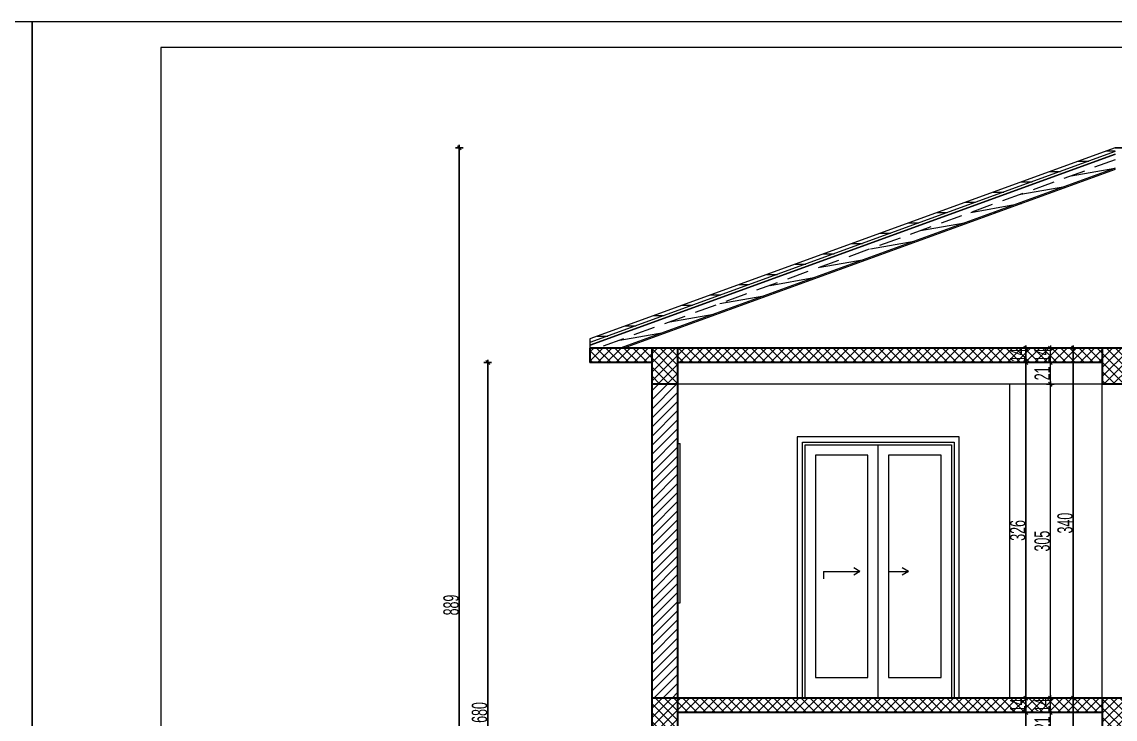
# Model space of a CAD drawing. Header units: millimetres. Extents: x -115530 to 122462, y -34508 to 119375.
# Drawn here: x 75862 to 86478, y 98928 to 105703 of the extents above; entities that cross this region are included whole.
import ezdxf

# ---------------------------------------------------------------- set-up
doc = ezdxf.new("R2010")
doc.units = ezdxf.units.MM
doc.header["$MEASUREMENT"] = 0
doc.linetypes.add('Hidden Line', pattern=[317.5, 211.666667, -105.833333])
for name, color, linetype, lineweight in [('dimenzija', 7, 'Continuous', 13), ('New_Shell - Roof_Pen_No__141', 7, 'Continuous', 13), ('New_Shell - Roof_Pen_No__142', 7, 'Continuous', 13), ('New_Shell - Roof_Pen_No__152', 7, 'Continuous', 13), ('New_Shell - Roof_Pen_No__154', 7, 'Continuous', 13), ('New_Shell - Roof_Pen_No__156', 7, 'Continuous', 13), ('New_Structural - Bearing_Pen_No__27', 7, 'Continuous', 25), ('New_Structural - Bearing_Pen_No__29', 7, 'Continuous', 25), ('Roofs_Pen_No__1', 7, 'Continuous', 13)]:
    doc.layers.add(name, color=color, linetype=linetype, lineweight=lineweight)
for name, color, linetype, lineweight, true_color in [('HATCH 2', 7, 'Continuous', 9, 0x575757), ('New_Shell - Roof_Pen_No__159', 7, 'Continuous', 13, 0x97c9ff), ('New_Shell - Roof_Pen_No__172', 7, 'Continuous', 13, 0x6a6a6a), ('New_Shell - Roof_Pen_No__174', 7, 'Continuous', 13, 0x6a6a6a), ('New_Shell - Roof_Pen_No__176', 7, 'Continuous', 13, 0x6a6a6a), ('New_Structural - Bearing_Pen_No__168', 7, 'Continuous', 13, 0x6a6a6a), ('New_Structural - Bearing_Pen_No__3', 7, 'Continuous', 18, 0xff6600), ('New_Structural - Bearing_Pen_No__87', 7, 'Continuous', 13, 0x6a6a6a)]:
    doc.layers.add(name, color=color, linetype=linetype, lineweight=lineweight, true_color=true_color)
doc.styles.add('PLATEIA', font='CGSAPPS.shx', dxfattribs={"width": 0.6})
doc.dimstyles.new('50', dxfattribs={"dimtxt": 150, "dimasz": 0.5, "dimexe": 0.18, "dimexo": 0.0625, "dimgap": 4, "dimtad": 1, "dimdec": 0, "dimlfac": 0.1, "dimzin": 12, "dimdsep": 46, "dimtxsty": 'PLATEIA', "dimblk": 'A$C321216CB', "dimcen": 0.09, "dimse1": 1, "dimse2": 1, "dimclrd": 256, "dimclrt": 256, "dimadec": 3, "dimazin": 0, "dimtfac": 1, "dimtdec": 0, "dimtix": 1, "dimtmove": 2, "dimatfit": 3, "dimldrblk": 'A$C321216CB', "dimfxl": 1, "dimtolj": 1, "dimtzin": 0, "dimlwd": -1, "dimarcsym": 0})
pattern_1 = [(45, (-110329.44, 76693.47), (-44.194174, 44.194174), []), (135, (-110329.44, 76693.47), (-44.194174, -44.194174), [])]

# ---------------------------------------------------------------- blocks, each defined once
blk = doc.blocks.new('A$C321216CB')
for p, q in [((-54, 0), (54, 0)), ((-38, -38), (38, 38)), ((0, -75), (0, 75))]:
    blk.add_line(p, q)
blk = doc.blocks.new('*D950')
at = {"layer": 'DEFPOINTS', "color": 0, "transparency": 16777216}
for p in [(85849, 98993), (86412, 98993), (86039, 98783)]:
    blk.add_point(p, dxfattribs=at)
at = {"layer": 'dimenzija', "transparency": 16777216}
blk.add_line((85849, 98783), (85849, 98992), dxfattribs=at)
at = {"layer": 'dimenzija', "transparency": 16777216, "xscale": 0.5, "yscale": 0.5, "zscale": 0.5}
for p, rotation in [((85849, 98993), 90), ((85849, 98783), 270)]:
    blk.add_blockref('A$C321216CB', p, dxfattribs=dict(at, rotation=rotation))
at = {"layer": 'dimenzija', "transparency": 16777216, "insert": (85770, 98888), "char_height": 150, "attachment_point": 5, "rotation": 90, "style": 'PLATEIA'}
blk.add_mtext('\\A1;21', dxfattribs=at)
blk = doc.blocks.new('*D951')
at = {"layer": 'DEFPOINTS', "color": 0, "transparency": 16777216}
for p in [(85849, 99133), (86412, 99133), (86412, 98993)]:
    blk.add_point(p, dxfattribs=at)
at = {"layer": 'dimenzija', "transparency": 16777216}
for p, q in [((85849, 99133), (85849, 99134)), ((85849, 98993), (85849, 99133)), ((85849, 98992), (85849, 98992))]:
    blk.add_line(p, q, dxfattribs=at)
at = {"layer": 'dimenzija', "transparency": 16777216, "xscale": 0.5, "yscale": 0.5, "zscale": 0.5}
for p, rotation in [((85849, 99133), 270), ((85849, 98993), 90)]:
    blk.add_blockref('A$C321216CB', p, dxfattribs=dict(at, rotation=rotation))
at = {"layer": 'dimenzija', "transparency": 16777216, "insert": (85770, 99063), "char_height": 150, "attachment_point": 5, "rotation": 90, "style": 'PLATEIA'}
blk.add_mtext('\\A1;14', dxfattribs=at)
blk = doc.blocks.new('*D952')
at = {"transparency": 16777216}
blk.add_line((85612, 95733), (85612, 98991), dxfattribs=at)
at = {"layer": 'DEFPOINTS', "color": 0, "transparency": 16777216}
for p in [(85612, 98992), (85612, 98992), (85574, 95733)]:
    blk.add_point(p, dxfattribs=at)
at = {"transparency": 16777216, "xscale": 0.5, "yscale": 0.5, "zscale": 0.5}
for p, rotation in [((85612, 98992), 90), ((85612, 95733), 270)]:
    blk.add_blockref('A$C321216CB', p, dxfattribs=dict(at, rotation=rotation))
at = {"transparency": 16777216, "insert": (85533, 97362), "char_height": 150, "attachment_point": 5, "rotation": 90, "style": 'PLATEIA'}
blk.add_mtext('\\A1;326', dxfattribs=at)
blk = doc.blocks.new('*D953')
at = {"transparency": 16777216}
for p, q in [((85612, 99133), (85612, 99134)), ((85612, 98993), (85612, 99133)), ((85612, 98992), (85612, 98992))]:
    blk.add_line(p, q, dxfattribs=at)
at = {"layer": 'DEFPOINTS', "color": 0, "transparency": 16777216}
for p in [(85612, 99133), (85612, 99133), (85612, 98993)]:
    blk.add_point(p, dxfattribs=at)
at = {"transparency": 16777216, "xscale": 0.5, "yscale": 0.5, "zscale": 0.5}
for p, rotation in [((85612, 99133), 270), ((85612, 98993), 90)]:
    blk.add_blockref('A$C321216CB', p, dxfattribs=dict(at, rotation=rotation))
at = {"transparency": 16777216, "insert": (85533, 99063), "char_height": 150, "attachment_point": 5, "rotation": 90, "style": 'PLATEIA'}
blk.add_mtext('\\A1;14', dxfattribs=at)
blk = doc.blocks.new('*D954')
at = {"transparency": 16777216}
blk.add_line((86072, 95733), (86072, 99132), dxfattribs=at)
at = {"layer": 'DEFPOINTS', "color": 0, "transparency": 16777216}
for p in [(86072, 99133), (86072, 99133), (86039, 95733)]:
    blk.add_point(p, dxfattribs=at)
at = {"transparency": 16777216, "xscale": 0.5, "yscale": 0.5, "zscale": 0.5}
for p, rotation in [((86072, 99133), 90), ((86072, 95733), 270)]:
    blk.add_blockref('A$C321216CB', p, dxfattribs=dict(at, rotation=rotation))
at = {"transparency": 16777216, "insert": (85993, 97433), "char_height": 150, "attachment_point": 5, "rotation": 90, "style": 'PLATEIA'}
blk.add_mtext('\\A1;340', dxfattribs=at)
blk = doc.blocks.new('*D961')
at = {"layer": 'DEFPOINTS', "color": 0, "transparency": 16777216}
for p in [(85849, 102183), (86353, 102183), (86039, 99133)]:
    blk.add_point(p, dxfattribs=at)
at = {"layer": 'dimenzija', "transparency": 16777216}
blk.add_line((85849, 99133), (85849, 102182), dxfattribs=at)
at = {"layer": 'dimenzija', "transparency": 16777216, "xscale": 0.5, "yscale": 0.5, "zscale": 0.5}
for p, rotation in [((85849, 102183), 90), ((85849, 99133), 270)]:
    blk.add_blockref('A$C321216CB', p, dxfattribs=dict(at, rotation=rotation))
at = {"layer": 'dimenzija', "transparency": 16777216, "insert": (85770, 100658), "char_height": 150, "attachment_point": 5, "rotation": 90, "style": 'PLATEIA'}
blk.add_mtext('\\A1;305', dxfattribs=at)
blk = doc.blocks.new('*D962')
at = {"layer": 'DEFPOINTS', "color": 0, "transparency": 16777216}
for p in [(85849, 102393), (86412, 102393), (86039, 102183)]:
    blk.add_point(p, dxfattribs=at)
at = {"layer": 'dimenzija', "transparency": 16777216}
blk.add_line((85849, 102183), (85849, 102392), dxfattribs=at)
at = {"layer": 'dimenzija', "transparency": 16777216, "xscale": 0.5, "yscale": 0.5, "zscale": 0.5}
for p, rotation in [((85849, 102393), 90), ((85849, 102183), 270)]:
    blk.add_blockref('A$C321216CB', p, dxfattribs=dict(at, rotation=rotation))
at = {"layer": 'dimenzija', "transparency": 16777216, "insert": (85770, 102288), "char_height": 150, "attachment_point": 5, "rotation": 90, "style": 'PLATEIA'}
blk.add_mtext('\\A1;21', dxfattribs=at)
blk = doc.blocks.new('*D963')
at = {"layer": 'DEFPOINTS', "color": 0, "transparency": 16777216}
for p in [(85849, 102533), (86412, 102533), (86412, 102393)]:
    blk.add_point(p, dxfattribs=at)
at = {"layer": 'dimenzija', "transparency": 16777216}
for p, q in [((85849, 102533), (85849, 102534)), ((85849, 102393), (85849, 102533)), ((85849, 102392), (85849, 102392))]:
    blk.add_line(p, q, dxfattribs=at)
at = {"layer": 'dimenzija', "transparency": 16777216, "xscale": 0.5, "yscale": 0.5, "zscale": 0.5}
for p, rotation in [((85849, 102533), 270), ((85849, 102393), 90)]:
    blk.add_blockref('A$C321216CB', p, dxfattribs=dict(at, rotation=rotation))
at = {"layer": 'dimenzija', "transparency": 16777216, "insert": (85770, 102463), "char_height": 150, "attachment_point": 5, "rotation": 90, "style": 'PLATEIA'}
blk.add_mtext('\\A1;14', dxfattribs=at)
blk = doc.blocks.new('*D964')
at = {"transparency": 16777216}
blk.add_line((85612, 99133), (85612, 102391), dxfattribs=at)
at = {"layer": 'DEFPOINTS', "color": 0, "transparency": 16777216}
for p in [(85612, 102392), (85612, 102392), (85574, 99133)]:
    blk.add_point(p, dxfattribs=at)
at = {"transparency": 16777216, "xscale": 0.5, "yscale": 0.5, "zscale": 0.5}
for p, rotation in [((85612, 102392), 90), ((85612, 99133), 270)]:
    blk.add_blockref('A$C321216CB', p, dxfattribs=dict(at, rotation=rotation))
at = {"transparency": 16777216, "insert": (85533, 100762), "char_height": 150, "attachment_point": 5, "rotation": 90, "style": 'PLATEIA'}
blk.add_mtext('\\A1;326', dxfattribs=at)
blk = doc.blocks.new('*D965')
at = {"transparency": 16777216}
for p, q in [((85612, 102533), (85612, 102534)), ((85612, 102393), (85612, 102533)), ((85612, 102392), (85612, 102392))]:
    blk.add_line(p, q, dxfattribs=at)
at = {"layer": 'DEFPOINTS', "color": 0, "transparency": 16777216}
for p in [(85612, 102533), (85612, 102533), (85612, 102393)]:
    blk.add_point(p, dxfattribs=at)
at = {"transparency": 16777216, "xscale": 0.5, "yscale": 0.5, "zscale": 0.5}
for p, rotation in [((85612, 102533), 270), ((85612, 102393), 90)]:
    blk.add_blockref('A$C321216CB', p, dxfattribs=dict(at, rotation=rotation))
at = {"transparency": 16777216, "insert": (85533, 102463), "char_height": 150, "attachment_point": 5, "rotation": 90, "style": 'PLATEIA'}
blk.add_mtext('\\A1;14', dxfattribs=at)
blk = doc.blocks.new('*D966')
at = {"transparency": 16777216}
blk.add_line((86072, 99133), (86072, 102532), dxfattribs=at)
at = {"layer": 'DEFPOINTS', "color": 0, "transparency": 16777216}
for p in [(86072, 102533), (86072, 102533), (86039, 99133)]:
    blk.add_point(p, dxfattribs=at)
at = {"transparency": 16777216, "xscale": 0.5, "yscale": 0.5, "zscale": 0.5}
for p, rotation in [((86072, 102533), 90), ((86072, 99133), 270)]:
    blk.add_blockref('A$C321216CB', p, dxfattribs=dict(at, rotation=rotation))
at = {"transparency": 16777216, "insert": (85993, 100833), "char_height": 150, "attachment_point": 5, "rotation": 90, "style": 'PLATEIA'}
blk.add_mtext('\\A1;340', dxfattribs=at)
blk = doc.blocks.new('*D973')
at = {"transparency": 16777216}
blk.add_line((80386, 102392), (80386, 95593), dxfattribs=at)
at = {"layer": 'DEFPOINTS', "color": 0, "transparency": 16777216}
for p in [(81378, 102393), (80326, 95593), (80386, 95593)]:
    blk.add_point(p, dxfattribs=at)
at = {"transparency": 16777216, "xscale": 0.5, "yscale": 0.5, "zscale": 0.5}
for p, rotation in [((80386, 102393), 90), ((80386, 95593), 270)]:
    blk.add_blockref('A$C321216CB', p, dxfattribs=dict(at, rotation=rotation))
at = {"transparency": 16777216, "insert": (80307, 98993), "char_height": 150, "attachment_point": 5, "rotation": 90, "style": 'PLATEIA'}
blk.add_mtext('\\A1;680', dxfattribs=at)
blk = doc.blocks.new('*D1018')
at = {"transparency": 16777216}
blk.add_line((80110, 95593), (80110, 104480), dxfattribs=at)
at = {"layer": 'DEFPOINTS', "color": 0, "transparency": 16777216}
for p in [(80110, 104480), (86478, 104480), (80326, 95593)]:
    blk.add_point(p, dxfattribs=at)
at = {"transparency": 16777216, "xscale": 0.5, "yscale": 0.5, "zscale": 0.5}
for p, rotation in [((80110, 104480), 90), ((80110, 95593), 270)]:
    blk.add_blockref('A$C321216CB', p, dxfattribs=dict(at, rotation=rotation))
at = {"transparency": 16777216, "insert": (80031, 100037), "char_height": 150, "attachment_point": 5, "rotation": 90, "style": 'PLATEIA'}
blk.add_mtext('\\A1;889', dxfattribs=at)

msp = doc.modelspace()

# ---------------------------------------------------------------- hatches: boundary and pattern name
at = {"layer": 'HATCH 2', "linetype": 'Continuous', "lineweight": 13}
h = msp.add_hatch(dxfattribs=at)
h.set_pattern_fill('ANSI37', color=256, scale=500, style=0)
h.set_pattern_definition(pattern_1)
h.paths.add_polyline_path([(81378.19, 102532.98), (81378.19, 102392.98), (81978.19, 102392.98), (81978.19, 102532.98)])
h = msp.add_hatch(dxfattribs=at)
h.set_pattern_fill('ANSI37', color=256, scale=500, style=0)
h.set_pattern_definition(pattern_1)
h.paths.add_polyline_path([(82228.19, 102532.98), (81978.19, 102532.98), (81978.19, 102182.98), (82228.19, 102182.98)])
h = msp.add_hatch(dxfattribs=at)
h.set_pattern_fill('ANSI37', color=256, scale=500, style=0)
h.set_pattern_definition(pattern_1)
h.paths.add_polyline_path([(82228.19, 102392.98), (86353.19, 102392.98), (86353.19, 102532.98), (82228.19, 102532.98)])
h = msp.add_hatch(dxfattribs=at)
h.set_pattern_fill('ANSI37', color=256, scale=500, style=0)
h.set_pattern_definition(pattern_1)
h.paths.add_polyline_path([(86603.19, 102532.98), (86353.19, 102532.98), (86353.19, 102182.98), (86603.19, 102182.98)])
h = msp.add_hatch(dxfattribs=at)
h.set_pattern_fill('ANSI37', color=256, scale=500, style=0)
h.set_pattern_definition(pattern_1)
h.paths.add_polyline_path([(82228.19, 99132.98), (81978.19, 99132.98), (81978.19, 98782.98), (82228.19, 98782.98)])
h = msp.add_hatch(dxfattribs=at)
h.set_pattern_fill('ANSI37', color=256, scale=500, style=0)
h.set_pattern_definition(pattern_1)
h.paths.add_polyline_path([(82228.19, 98992.98), (86353.19, 98992.98), (86353.19, 99132.98), (82228.19, 99132.98)])
h = msp.add_hatch(dxfattribs=at)
h.set_pattern_fill('ANSI37', color=256, scale=500, style=0)
h.set_pattern_definition(pattern_1)
h.paths.add_polyline_path([(86603.19, 99132.98), (86353.19, 99132.98), (86353.19, 98782.98), (86603.19, 98782.98)])
at = {"layer": 'New_Shell - Roof_Pen_No__172', "linetype": 'Continuous', "lineweight": 13, "true_color": 0xbf8080}
h = msp.add_hatch(dxfattribs=at)
h.set_pattern_fill('ROOF_TILE', color=23, style=0, pattern_type=2)
h.set_pattern_definition([(0, (23964, 68949.79), (0, 100), [])])
h.paths.add_polyline_path([(86478.19, 104480.47), (81378.19, 102624.22), (81378.19, 102586.97), (86478.19, 104443.22)])
at = {"layer": 'New_Shell - Roof_Pen_No__174', "linetype": 'Continuous', "lineweight": 13, "true_color": 0xe4ad2c}
h = msp.add_hatch(dxfattribs=at)
h.set_pattern_fill('WOOD', color=42, style=0, pattern_type=2)
h.set_pattern_definition([(10, (23964, 68949.785), (-15.62834, 88.6327), [])])
h.paths.add_polyline_path([(81452.05, 102532.98), (81671.34, 102532.98), (86478.19, 104282.53), (86478.19, 104362.34)])
at = {"layer": 'New_Shell - Roof_Pen_No__176', "linetype": 'Continuous', "lineweight": 15, "true_color": 0x93a0c6}
h = msp.add_hatch(dxfattribs=at)
h.set_pattern_fill('PLASTER', color=253, style=0, pattern_type=2)
h.set_pattern_definition([(0, (23964, 68949.79), (0, 173.2051), [0, -100]), (0, (24014, 69036.39), (0, 173.2051), [0, -100])])
h.paths.add_polyline_path([(81378.19, 102426.28), (81378.19, 102412.98), (86478.19, 104269.23), (86478.19, 104282.53)])
at = {"layer": 'New_Structural - Bearing_Pen_No__168', "linetype": 'Continuous', "lineweight": 13, "true_color": 0x9ea0a3}
h = msp.add_hatch(dxfattribs=at)
h.set_pattern_fill('ANSI31', color=253, scale=500, style=0)
h.set_pattern_definition([(45, (-126764.08, 62462.3), (-44.194174, 44.194174), [])])
h.paths.add_polyline_path([(81978.19, 102182.98), (81978.19, 99132.98), (82228.19, 99132.98), (82228.19, 102182.98)])

# ---------------------------------------------------------------- linework, layer by layer
msp.add_line((87337.64, 104480.47), (86478.19, 104480.47))
at = {"layer": 'New_Shell - Roof_Pen_No__141', "color": 7, "linetype": 'Continuous', "lineweight": 20}
for p, q in [((86478.19, 104416.62), (81378.19, 102560.37)), ((86478.19, 104415.55), (81378.19, 102559.31))]:
    msp.add_line(p, q, dxfattribs=at)
at = {"layer": 'New_Shell - Roof_Pen_No__142', "color": 8, "linetype": 'Hidden Line', "lineweight": 13}
msp.add_line((86478.19, 104362.34), (81452.05, 102532.98), dxfattribs=at)
at = {"layer": 'New_Shell - Roof_Pen_No__152', "color": 15, "linetype": 'Continuous', "lineweight": 20}
for p, q in [((86478.19, 104480.47), (81378.19, 102624.22)), ((86478.19, 104443.22), (81378.19, 102586.97)), ((81378.19, 102624.22), (81378.19, 102586.97))]:
    msp.add_line(p, q, dxfattribs=at)
at = {"layer": 'New_Shell - Roof_Pen_No__154', "color": 42, "linetype": 'Continuous', "lineweight": 20, "true_color": 0xbd8b17}
msp.add_line((86478.19, 104282.53), (81671.34, 102532.98), dxfattribs=at)
at = {"layer": 'New_Shell - Roof_Pen_No__156', "color": 165, "linetype": 'Continuous', "lineweight": 20, "true_color": 0x54689e}
msp.add_line((86478.19, 104269.23), (81707.88, 102532.98), dxfattribs=at)
at = {"layer": 'New_Shell - Roof_Pen_No__159', "color": 151, "linetype": 'Continuous', "lineweight": 0, "true_color": 0x97c9ff}
for p, q in [((81378.19, 102586.97), (81378.19, 102560.37)), ((81378.19, 102559.31), (81378.19, 102532.98))]:
    msp.add_line(p, q, dxfattribs=at)
at = {"layer": 'New_Structural - Bearing_Pen_No__27', "color": 7, "linetype": 'Continuous', "lineweight": 35}
for p, q in [((81978.19, 102182.98), (81978.19, 99132.98)), ((82228.19, 102182.98), (82228.19, 99132.98))]:
    msp.add_line(p, q, dxfattribs=at)
at = {"layer": 'New_Structural - Bearing_Pen_No__29', "color": 7, "linetype": 'Continuous', "lineweight": 35}
for p, q in [((81978.19, 102532.98), (81378.19, 102532.98)), ((81978.19, 102532.98), (81978.19, 102392.98)), ((82228.19, 102532.98), (81978.19, 102532.98)), ((86353.19, 102532.98), (82228.19, 102532.98)), ((82228.19, 102532.98), (82228.19, 102392.98)), ((86353.19, 102532.98), (86353.19, 102392.98)), ((86603.19, 102532.98), (86353.19, 102532.98)), ((81378.19, 102412.98), (81378.19, 102392.98)), ((81978.19, 102392.98), (81378.19, 102392.98)), ((81978.19, 102392.98), (81978.19, 102182.98)), ((86353.19, 102392.98), (82228.19, 102392.98)), ((82228.19, 102392.98), (82228.19, 102182.98)), ((86353.19, 102392.98), (86353.19, 102182.98)), ((82228.19, 102182.98), (81978.19, 102182.98)), ((86603.19, 102182.98), (86353.19, 102182.98)), ((82228.19, 99132.98), (81978.19, 99132.98)), ((81978.19, 99132.98), (81978.19, 98782.98)), ((86353.19, 99132.98), (82228.19, 99132.98)), ((82228.19, 99132.98), (82228.19, 98992.98)), ((86353.19, 99132.98), (86353.19, 98992.98)), ((86603.19, 99132.98), (86353.19, 99132.98)), ((86353.19, 98992.98), (82228.19, 98992.98)), ((82228.19, 98992.98), (82228.19, 98782.98)), ((86353.19, 98992.98), (86353.19, 98782.98))]:
    msp.add_line(p, q, dxfattribs=at)
at = {"layer": 'New_Structural - Bearing_Pen_No__29', "color": 7, "linetype": 'Continuous', "lineweight": 35, "flags": 128}
msp.add_lwpolyline([(81378.19, 102532.98), (81378.19, 102506.1), (81378.19, 102426.28), (81378.19, 102412.98)], dxfattribs=at)
at = {"layer": 'New_Structural - Bearing_Pen_No__3', "color": 30, "linetype": 'Continuous', "lineweight": 18, "true_color": 0xff6600}
for p, q in [((82228.19, 101607.98), (82253.19, 101607.98)), ((82253.19, 101557.98), (82253.19, 101607.98)), ((82253.19, 100107.98), (82253.19, 101557.98)), ((82253.19, 100057.98), (82253.19, 100107.98)), ((82228.19, 100057.98), (82253.19, 100057.98))]:
    msp.add_line(p, q, dxfattribs=at)
at = {"layer": 'New_Structural - Bearing_Pen_No__87', "color": 251, "linetype": 'Continuous', "lineweight": 20, "true_color": 0x6a6a6a}
for p, q in [((86353.19, 102182.98), (82228.19, 102182.98)), ((85455.65, 99132.98), (85455.65, 102182.98)), ((86353.19, 99132.98), (86353.19, 102182.98)), ((83391.19, 101669.98), (83391.19, 99132.98)), ((84965.19, 101669.98), (83391.19, 101669.98)), ((83441.19, 99132.98), (83441.19, 101619.98)), ((83441.19, 101619.98), (84915.19, 101619.98)), ((83468.19, 99132.98), (83468.19, 101592.98)), ((83468.19, 101592.98), (84178.19, 101592.98)), ((84178.19, 101492.98), (84178.19, 101592.98)), ((84178.19, 101592.98), (84888.19, 101592.98)), ((84888.19, 101592.98), (84888.19, 101492.98)), ((84915.19, 101619.98), (84915.19, 99132.98)), ((84965.19, 99132.98), (84965.19, 101669.98)), ((83568.19, 101492.98), (83568.19, 99332.98)), ((84078.19, 101492.98), (83568.19, 101492.98)), ((84078.19, 99332.98), (84078.19, 101492.98)), ((84178.19, 99332.98), (84178.19, 101492.98)), ((84278.19, 101492.98), (84278.19, 99332.98)), ((84788.19, 101492.98), (84278.19, 101492.98)), ((84788.19, 99332.98), (84788.19, 101492.98)), ((84888.19, 101492.98), (84888.19, 99332.98)), ((83645.69, 100362.98), (83725.69, 100362.98)), ((83645.69, 100362.98), (83645.69, 100292.98)), ((83725.69, 100362.98), (83775.69, 100362.98)), ((83775.69, 100362.98), (83855.69, 100362.98)), ((83855.69, 100362.98), (83905.69, 100362.98)), ((83905.69, 100362.98), (83920.69, 100362.98)), ((83920.69, 100362.98), (84000.69, 100362.98)), ((84000.69, 100362.98), (83940.06, 100397.98)), ((84000.69, 100362.98), (83940.06, 100327.98)), ((84278.19, 100362.98), (84280.37, 100362.98)), ((84280.37, 100362.98), (84330.37, 100362.98)), ((84330.37, 100362.98), (84390.37, 100362.98)), ((84390.37, 100362.98), (84470.37, 100362.98)), ((84470.37, 100362.98), (84409.75, 100397.98)), ((84470.37, 100362.98), (84409.75, 100327.98)), ((83568.19, 99332.98), (84078.19, 99332.98)), ((84178.19, 99132.98), (84178.19, 99332.98)), ((84278.19, 99332.98), (84788.19, 99332.98)), ((84888.19, 99332.98), (84888.19, 99132.98))]:
    msp.add_line(p, q, dxfattribs=at)
at = {"layer": 'Roofs_Pen_No__1'}
for points in [[(54962.87, 90853.35), (75962.87, 90853.35), (75962.87, 105703.35), (54962.87, 105703.35)], [(75962.87, 90853.35), (96962.87, 90853.35), (96962.87, 105703.35), (75962.87, 105703.35)], [(77212.87, 91103.35), (96712.87, 91103.35), (96712.87, 105453.35), (77212.87, 105453.35)]]:
    msp.add_lwpolyline(points, close=True, dxfattribs=at)

# ---------------------------------------------------------------- dimensions: what is measured, and where the dimension line sits
for base, p1, p2, picture, middle in [((80109.82, 104480.47), (80326.47, 95592.98), (86478.19, 104480.47), '*D1018', (80030.82, 100036.72)), ((85612.07, 102532.98), (85612.07, 102392.98), (85612.07, 102532.98), '*D965', (85533.07, 102462.98)), ((86072.04, 102532.98), (86038.99, 99132.98), (86072.04, 102532.98), '*D966', (85993.04, 100832.98)), ((80386.42, 95592.98), (81378.19, 102392.98), (80326.47, 95592.98), '*D973', (80307.42, 98992.98)), ((85612.07, 102391.98), (85574.31, 99132.98), (85612.07, 102391.98), '*D964', (85533.07, 100762.48)), ((85612.07, 99132.98), (85612.07, 98992.98), (85612.07, 99132.98), '*D953', (85533.07, 99062.98)), ((86072.04, 99132.98), (86038.99, 95732.98), (86072.04, 99132.98), '*D954', (85993.04, 97432.98)), ((85612.07, 98991.98), (85574.31, 95732.98), (85612.07, 98991.98), '*D952', (85533.07, 97362.48))]:
    dim = msp.add_linear_dim(base=base, p1=p1, p2=p2, angle=90, dimstyle='50')
    dim.commit()
    dim.dimension.update_dxf_attribs({"geometry": picture, "text_midpoint": middle})
at = {"layer": 'dimenzija'}
for base, p1, p2, picture, middle in [((85848.56, 102532.98), (86411.55, 102392.98), (86411.55, 102532.98), '*D963', (85769.56, 102462.98)), ((85848.56, 102392.98), (86038.99, 102182.98), (86411.55, 102392.98), '*D962', (85769.56, 102287.98)), ((85848.56, 102182.98), (86038.99, 99132.98), (86353.19, 102182.98), '*D961', (85769.56, 100657.98)), ((85848.56, 99132.98), (86411.55, 98992.98), (86411.55, 99132.98), '*D951', (85769.56, 99062.98)), ((85848.56, 98992.98), (86038.99, 98782.98), (86411.55, 98992.98), '*D950', (85769.56, 98887.98))]:
    dim = msp.add_linear_dim(base=base, p1=p1, p2=p2, angle=90, dimstyle='50', dxfattribs=at)
    dim.commit()
    dim.dimension.update_dxf_attribs({"geometry": picture, "text_midpoint": middle})

doc.saveas('drawing.dxf')
